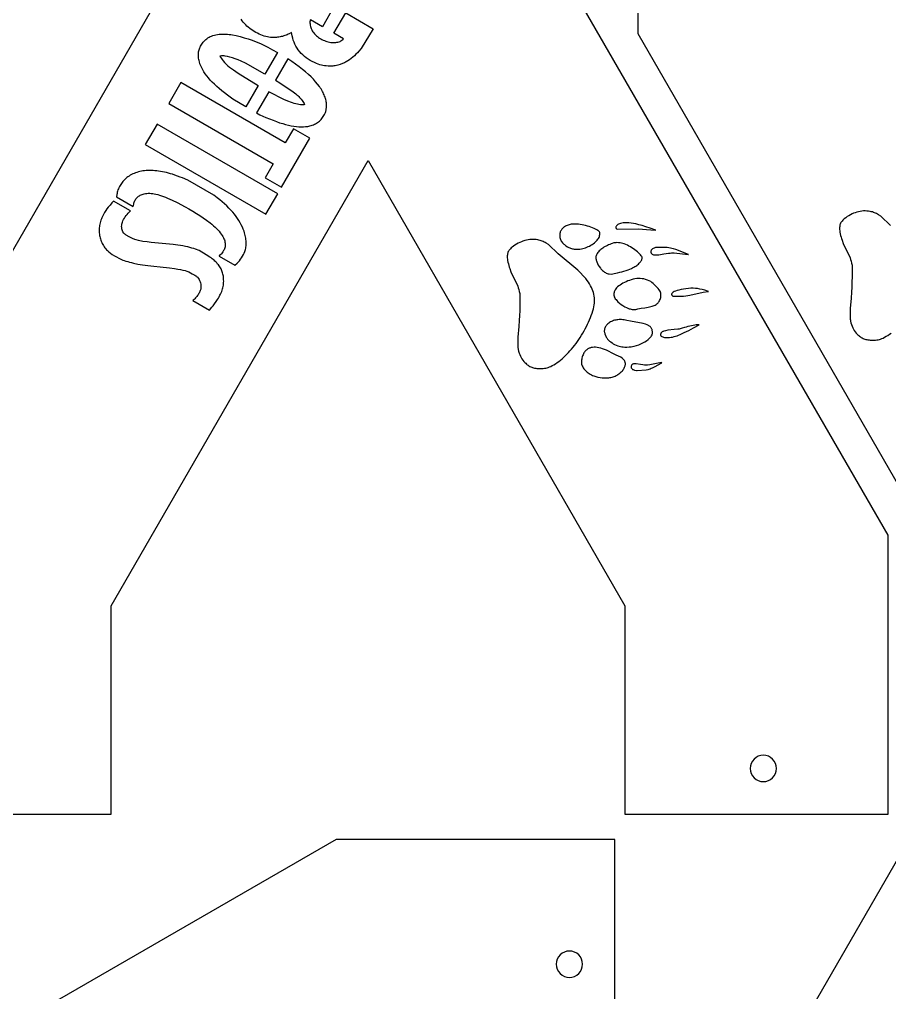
# Model space of a CAD drawing. Extents: x -11.6 to 11.5, y -11.6 to 11.6.
# Drawn here: x -2.21 to 4.4, y -3.67 to 3.73 of the extents above; entities that cross this region are included whole.
import ezdxf

# ---------------------------------------------------------------- set-up
doc = ezdxf.new("R2010")
doc.units = 0
doc.layers.add('LAYER_1', color=18, linetype='CONTINUOUS')

msp = doc.modelspace()

# ---------------------------------------------------------------- linework, layer by layer
at = {"layer": 'LAYER_1'}
for points in [[(0.438, 6.6561), (-1.5148, 10.0409), (-1.5148, 11.625), (-3.5148, 11.625), (-3.5148, 9.5053), (-0.7165, 4.655), (-3.5148, -0.1953), (-3.5148, -2.315), (-1.5148, -2.315), (-1.5148, -0.7309), (0.438, 2.6539), (2.3907, -0.7309), (2.3907, -2.315), (4.3907, -2.315), (4.3907, -0.1953), (1.5925, 4.655), (4.3907, 9.5053), (4.3907, 11.625), (2.3907, 11.625), (2.3907, 10.0409)], [(6.4419, 0.7703), (4.4892, 4.1551), (4.4892, 5.7392), (2.4892, 5.7392), (2.4892, 3.6195), (5.2874, -1.2308), (2.4892, -6.0812), (2.4892, -8.2008), (4.4892, -8.2008), (4.4892, -6.6167), (6.4419, -3.2319), (8.3947, -6.6167), (8.3947, -8.2008), (10.3947, -8.2008), (10.3947, -6.0812), (7.5964, -1.2308), (10.3947, 3.6195), (10.3947, 5.7392), (8.3947, 5.7392), (8.3947, 4.1551)], [(-0.3973, 3.2251), (-0.4906, 3.0634), (-0.5902, 3.1209), (-0.6304, 3.1509), (-0.653, 3.1682), (-0.6744, 3.1852), (-0.6944, 3.2019), (-0.7132, 3.2184), (-0.7307, 3.2348), (-0.747, 3.2509), (-0.762, 3.2669), (-0.7758, 3.2827), (-0.7885, 3.2983), (-0.7999, 3.3139), (-0.8102, 3.3294), (-0.8193, 3.3448), (-0.8274, 3.3602), (-0.8343, 3.3755), (-0.8401, 3.3908), (-0.8448, 3.4061), (-0.8471, 3.4151), (-0.8489, 3.4238), (-0.8504, 3.4325), (-0.8514, 3.4409), (-0.852, 3.4492), (-0.8522, 3.4574), (-0.8521, 3.4654), (-0.8515, 3.4733), (-0.8505, 3.481), (-0.849, 3.4886), (-0.8472, 3.4961), (-0.845, 3.5034), (-0.8424, 3.5106), (-0.8393, 3.5177), (-0.8359, 3.5246), (-0.832, 3.5314), (-0.8274, 3.5385), (-0.822, 3.5463), (-0.8164, 3.5538), (-0.8114, 3.56), (-0.8045, 3.5674), (-0.797, 3.5743), (-0.789, 3.5807), (-0.7805, 3.5866), (-0.7715, 3.592), (-0.762, 3.5968), (-0.7519, 3.6012), (-0.7414, 3.605), (-0.7304, 3.6082), (-0.719, 3.611), (-0.7071, 3.6131), (-0.6948, 3.6148), (-0.682, 3.6159), (-0.6688, 3.6164), (-0.6552, 3.6164), (-0.6412, 3.6159), (-0.6298, 3.615), (-0.6178, 3.6137), (-0.6051, 3.6119), (-0.5918, 3.6097), (-0.564, 3.6042), (-0.5347, 3.5972), (-0.5044, 3.5888), (-0.4737, 3.5793), (-0.4431, 3.5687), (-0.413, 3.5571), (-0.3798, 3.5436), (-0.3235, 3.5154), (-0.3062, 3.5065), (-0.2885, 3.4971), (-0.2521, 3.4766), (-0.3475, 3.3113), (-0.4932, 3.3956), (-0.5271, 3.4102), (-0.5505, 3.42), (-0.5729, 3.4284), (-0.594, 3.4355), (-0.6138, 3.4413), (-0.6321, 3.4456), (-0.6488, 3.4486), (-0.6565, 3.4495), (-0.6637, 3.4501), (-0.6705, 3.4502), (-0.6769, 3.4501), (-0.6884, 3.4493), (-0.6709, 3.4237), (-0.6629, 3.4125), (-0.6538, 3.4011), (-0.6449, 3.3908), (-0.6372, 3.3828), (-0.6281, 3.375), (-0.6152, 3.3649), (-0.6003, 3.3538), (-0.5851, 3.343), (-0.5494, 3.3183)], [(-0.3173, 3.1776), (-0.41, 3.0169), (-0.3853, 3.0026), (-0.339, 2.9827), (-0.3113, 2.971), (-0.2847, 2.9604), (-0.2592, 2.9509), (-0.2347, 2.9424), (-0.2113, 2.9349), (-0.1888, 2.9285), (-0.1672, 2.923), (-0.1465, 2.9186), (-0.1266, 2.9151), (-0.1074, 2.9126), (-0.0889, 2.9111), (-0.0711, 2.9106), (-0.0539, 2.911), (-0.0372, 2.9124), (-0.0211, 2.9146), (-0.0054, 2.9178), (0.0043, 2.9204), (0.0135, 2.9232), (0.0224, 2.9265), (0.0309, 2.9301), (0.039, 2.9341), (0.0467, 2.9385), (0.0541, 2.9433), (0.0612, 2.9485), (0.0679, 2.9541), (0.0743, 2.9601), (0.0803, 2.9666), (0.0861, 2.9735), (0.0916, 2.9808), (0.0967, 2.9886), (0.1017, 2.9969), (0.1063, 3.0056), (0.1132, 3.0201), (0.1156, 3.0262), (0.1175, 3.032), (0.119, 3.0379), (0.1201, 3.0441), (0.1216, 3.0588), (0.1221, 3.0671), (0.1221, 3.0755), (0.1217, 3.0839), (0.1209, 3.0924), (0.1197, 3.101), (0.1181, 3.1096), (0.1161, 3.1183), (0.1137, 3.1271), (0.1109, 3.1359), (0.1077, 3.1447), (0.1041, 3.1536), (0.1001, 3.1626), (0.0958, 3.1716), (0.091, 3.1806), (0.0858, 3.1897), (0.0803, 3.1988), (0.0744, 3.2079), (0.068, 3.2171), (0.0543, 3.2355), (0.039, 3.254), (0.0222, 3.2726), (0.0039, 3.2912), (-0.0158, 3.3098), (-0.037, 3.3285), (-0.0597, 3.3471), (-0.0854, 3.367), (-0.1131, 3.3872), (-0.1424, 3.4076), (-0.1728, 3.4278), (-0.2669, 3.2647), (-0.2335, 3.2454), (-0.1309, 3.1765), (-0.1124, 3.1619), (-0.1041, 3.1551), (-0.0964, 3.1483), (-0.0892, 3.1415), (-0.0825, 3.1346), (-0.0762, 3.1275), (-0.0703, 3.1201), (-0.0646, 3.1123), (-0.0591, 3.1042), (-0.0533, 3.0951), (-0.0491, 3.0884), (-0.0468, 3.0836), (-0.0464, 3.0819), (-0.0464, 3.0806), (-0.047, 3.0795), (-0.048, 3.0788), (-0.0516, 3.0781), (-0.0652, 3.0783), (-0.0763, 3.079), (-0.0877, 3.0804), (-0.0994, 3.0823), (-0.1116, 3.085), (-0.1242, 3.0884), (-0.1373, 3.0924), (-0.1512, 3.0972), (-0.1657, 3.1027), (-0.1989, 3.1158)], [(-0.1914, 2.7883), (-0.9853, 3.2467), (-1.0769, 3.0879), (-0.2831, 2.6296), (-0.3447, 2.5228), (-0.2206, 2.4511), (-0.0056, 2.8235), (-0.1297, 2.8952)], [(-0.2489, 2.402), (-1.1669, 2.932), (-1.2569, 2.7761), (-0.3389, 2.2461)], [(-1.4272, 2.4943), (-1.432, 2.4882), (-1.4375, 2.4805), (-1.443, 2.4723), (-1.4479, 2.4645), (-1.4526, 2.4563), (-1.4569, 2.4479), (-1.4607, 2.4394), (-1.4639, 2.4308), (-1.4667, 2.4222), (-1.469, 2.4135), (-1.4708, 2.4048), (-1.4721, 2.3961), (-1.4742, 2.3781), (-1.3479, 2.3052), (-1.3473, 2.3063), (-1.3461, 2.3115), (-1.344, 2.3226), (-1.3424, 2.33), (-1.3402, 2.337), (-1.3376, 2.3439), (-1.3345, 2.3504), (-1.3309, 2.3567), (-1.3269, 2.3626), (-1.3224, 2.3683), (-1.3175, 2.3736), (-1.3121, 2.3785), (-1.3064, 2.383), (-1.3004, 2.3872), (-1.294, 2.3909), (-1.2872, 2.3942), (-1.2801, 2.397), (-1.2728, 2.3994), (-1.2652, 2.4013), (-1.2547, 2.4032), (-1.2442, 2.4045), (-1.2334, 2.4052), (-1.2224, 2.4052), (-1.2111, 2.4047), (-1.1994, 2.4034), (-1.1873, 2.4015), (-1.1747, 2.399), (-1.1617, 2.3957), (-1.148, 2.3918), (-1.1337, 2.3871), (-1.1187, 2.3817), (-1.103, 2.3756), (-1.0866, 2.3688), (-1.0692, 2.3612), (-1.051, 2.3528), (-1.0132, 2.335), (-0.9529, 2.3027), (-0.9247, 2.2871), (-0.8951, 2.2699), (-0.8665, 2.2524), (-0.8412, 2.2362), (-0.7897, 2.2021), (-0.7634, 2.181), (-0.7495, 2.1696), (-0.7368, 2.1586), (-0.7252, 2.1479), (-0.7145, 2.1373), (-0.7047, 2.1268), (-0.6955, 2.1162), (-0.6869, 2.1054), (-0.6788, 2.0941), (-0.6727, 2.085), (-0.6673, 2.0761), (-0.6625, 2.0675), (-0.6584, 2.0591), (-0.655, 2.0509), (-0.6522, 2.0428), (-0.6501, 2.035), (-0.6487, 2.0273), (-0.6479, 2.0197), (-0.6477, 2.0123), (-0.6482, 2.0049), (-0.6493, 1.9977), (-0.6511, 1.9906), (-0.6535, 1.9835), (-0.6566, 1.9765), (-0.6603, 1.9695), (-0.6655, 1.9613), (-0.6715, 1.953), (-0.6775, 1.9458), (-0.6828, 1.9405), (-0.6911, 1.9333), (-0.6949, 1.9296), (-0.6955, 1.9285), (-0.5751, 1.859), (-0.5572, 1.8747), (-0.5488, 1.8828), (-0.5402, 1.8925), (-0.5317, 1.9034), (-0.5235, 1.9151), (-0.5158, 1.9272), (-0.5089, 1.9394), (-0.5032, 1.9512), (-0.4987, 1.9623), (-0.4962, 1.9703), (-0.4941, 1.9786), (-0.4924, 1.9873), (-0.4911, 1.9962), (-0.4901, 2.0054), (-0.4896, 2.0148), (-0.4894, 2.0245), (-0.4897, 2.0343), (-0.4903, 2.0443), (-0.4913, 2.0544), (-0.4926, 2.0646), (-0.4944, 2.0749), (-0.4965, 2.0852), (-0.4991, 2.0955), (-0.502, 2.1059), (-0.5052, 2.1162), (-0.5112, 2.1325), (-0.5181, 2.1487), (-0.5259, 2.165), (-0.5346, 2.1812), (-0.5442, 2.1973), (-0.5547, 2.2135), (-0.5661, 2.2296), (-0.5784, 2.2456), (-0.5917, 2.2616), (-0.6058, 2.2776), (-0.6208, 2.2934), (-0.6366, 2.3093), (-0.6534, 2.325), (-0.6711, 2.3407), (-0.6896, 2.3563), (-0.709, 2.3719), (-0.7342, 2.3916), (-0.9334, 2.5064), (-0.9725, 2.5222), (-0.9906, 2.5292), (-1.011, 2.5368), (-1.0313, 2.5439), (-1.0489, 2.5498), (-1.0646, 2.5545), (-1.0801, 2.5589), (-1.0953, 2.5628), (-1.1104, 2.5662), (-1.1253, 2.5693), (-1.14, 2.5719), (-1.1544, 2.5741), (-1.1686, 2.5759), (-1.1826, 2.5773), (-1.1964, 2.5782), (-1.2099, 2.5787), (-1.2232, 2.5789), (-1.2362, 2.5785), (-1.249, 2.5778), (-1.2615, 2.5767), (-1.2737, 2.5751), (-1.2856, 2.5731), (-1.2973, 2.5707), (-1.3087, 2.5679), (-1.3197, 2.5647), (-1.3305, 2.5611), (-1.341, 2.557), (-1.3511, 2.5526), (-1.3609, 2.5477), (-1.3704, 2.5425), (-1.3796, 2.5368), (-1.3884, 2.5307), (-1.3969, 2.5243), (-1.405, 2.5174), (-1.4128, 2.5101), (-1.4202, 2.5024)], [(-1.5478, 2.2878), (-1.5559, 2.2758), (-1.5668, 2.2584), (-1.5722, 2.2489), (-1.5773, 2.2393), (-1.582, 2.2297), (-1.5862, 2.22), (-1.5901, 2.2104), (-1.5935, 2.2006), (-1.5966, 2.1909), (-1.5992, 2.1812), (-1.6014, 2.1714), (-1.6033, 2.1617), (-1.6047, 2.152), (-1.6057, 2.1423), (-1.6064, 2.1327), (-1.6066, 2.1231), (-1.6065, 2.1136), (-1.6059, 2.1041), (-1.6049, 2.0947), (-1.6036, 2.0854), (-1.6019, 2.0762), (-1.5997, 2.0671), (-1.5972, 2.0582), (-1.5943, 2.0493), (-1.5909, 2.0406), (-1.5872, 2.032), (-1.5831, 2.0236), (-1.5786, 2.0153), (-1.5738, 2.0072), (-1.5685, 1.9993), (-1.5629, 1.9916), (-1.5568, 1.984), (-1.5504, 1.9767), (-1.5436, 1.9696), (-1.5338, 1.9608), (-1.5214, 1.9512), (-1.507, 1.9412), (-1.4912, 1.9311), (-1.4747, 1.9213), (-1.4581, 1.9123), (-1.442, 1.9044), (-1.4271, 1.8981), (-1.4154, 1.8937), (-1.403, 1.8896), (-1.3899, 1.8855), (-1.3761, 1.8817), (-1.3614, 1.878), (-1.346, 1.8744), (-1.3128, 1.8676), (-1.2761, 1.8614), (-1.2359, 1.8557), (-1.1919, 1.8505), (-1.1441, 1.8457), (-1.0724, 1.8391), (-1.0334, 1.8332), (-1.0086, 1.8293), (-0.9875, 1.8255), (-0.9694, 1.8216), (-0.9537, 1.8175), (-0.9395, 1.8128), (-0.9261, 1.8073), (-0.9127, 1.8009), (-0.8987, 1.7933), (-0.8795, 1.7822), (-0.8728, 1.7779), (-0.8675, 1.7741), (-0.8632, 1.7704), (-0.8594, 1.7665), (-0.8521, 1.7568), (-0.8473, 1.7491), (-0.8431, 1.7411), (-0.8396, 1.7328), (-0.8368, 1.7243), (-0.8347, 1.7156), (-0.8334, 1.7067), (-0.8328, 1.6979), (-0.833, 1.689), (-0.8337, 1.6833), (-0.8348, 1.6773), (-0.8364, 1.6713), (-0.8385, 1.6651), (-0.841, 1.6588), (-0.8439, 1.6525), (-0.8472, 1.6461), (-0.8509, 1.6397), (-0.855, 1.6334), (-0.8594, 1.6272), (-0.8641, 1.6211), (-0.869, 1.6151), (-0.8743, 1.6093), (-0.8798, 1.6037), (-0.8855, 1.5984), (-0.8914, 1.5934), (-0.8957, 1.5899), (-0.7691, 1.5168), (-0.7493, 1.5391), (-0.7399, 1.5507), (-0.7286, 1.5656), (-0.717, 1.5821), (-0.7065, 1.5981), (-0.6999, 1.6088), (-0.6938, 1.6193), (-0.6883, 1.6295), (-0.6833, 1.6395), (-0.6788, 1.6493), (-0.6749, 1.659), (-0.6714, 1.6686), (-0.6684, 1.6781), (-0.6659, 1.6876), (-0.6639, 1.6971), (-0.6623, 1.7066), (-0.6611, 1.7163), (-0.6604, 1.726), (-0.6601, 1.736), (-0.6602, 1.7461), (-0.6607, 1.7565), (-0.6615, 1.7656), (-0.6625, 1.7745), (-0.664, 1.7831), (-0.6657, 1.7914), (-0.6679, 1.7995), (-0.6704, 1.8074), (-0.6733, 1.8152), (-0.6766, 1.8228), (-0.6804, 1.8303), (-0.6846, 1.8378), (-0.6892, 1.8452), (-0.6943, 1.8527), (-0.7, 1.8602), (-0.7061, 1.8677), (-0.7127, 1.8754), (-0.7199, 1.8832), (-0.7266, 1.8902), (-0.7329, 1.8963), (-0.7393, 1.9019), (-0.7465, 1.9075), (-0.755, 1.9135), (-0.7653, 1.9204), (-0.7939, 1.9381), (-0.8465, 1.9703), (-0.8755, 1.981), (-0.8879, 1.9852), (-0.9018, 1.9894), (-0.9171, 1.9935), (-0.9336, 1.9975), (-0.9512, 2.0013), (-0.9698, 2.0049), (-0.9892, 2.0084), (-1.0094, 2.0116), (-1.043, 2.0166), (-1.2118, 2.031), (-1.2421, 2.0351), (-1.2737, 2.0401), (-1.3069, 2.0463), (-1.3266, 2.0508), (-1.3344, 2.053), (-1.3417, 2.0557), (-1.3492, 2.0589), (-1.3574, 2.0631), (-1.3788, 2.075), (-1.4002, 2.0874), (-1.4072, 2.0919), (-1.4125, 2.0958), (-1.4165, 2.0994), (-1.4197, 2.1032), (-1.4256, 2.1127), (-1.4291, 2.1198), (-1.4318, 2.1276), (-1.4339, 2.1358), (-1.4352, 2.1444), (-1.4358, 2.1532), (-1.4356, 2.162), (-1.4346, 2.1706), (-1.4328, 2.179), (-1.4301, 2.1871), (-1.4261, 2.1962), (-1.421, 2.206), (-1.415, 2.2161), (-1.4083, 2.2262), (-1.4012, 2.236), (-1.3938, 2.2452), (-1.3864, 2.2533), (-1.3689, 2.2712), (-1.4974, 2.3453), (-1.5018, 2.3411), (-1.5104, 2.3318), (-1.5241, 2.3161), (-1.5382, 2.2996)], [(1.896, 2.1002), (1.8953, 2.0951), (1.8949, 2.089), (1.8949, 2.0828), (1.8953, 2.077), (1.8964, 2.069), (1.898, 2.0615), (1.9002, 2.0545), (1.903, 2.0478), (1.9063, 2.0415), (1.9102, 2.0355), (1.9148, 2.0297), (1.9199, 2.0243), (1.925, 2.0195), (1.9303, 2.015), (1.9357, 2.0107), (1.9414, 2.0067), (1.9531, 1.9994), (1.9653, 1.9933), (1.9716, 1.9906), (1.978, 1.9882), (1.9844, 1.9861), (1.991, 1.9843), (1.9976, 1.9828), (2.0042, 1.9816), (2.0109, 1.9807), (2.0176, 1.9802), (2.0278, 1.9799), (2.0381, 1.9803), (2.0486, 1.9813), (2.0592, 1.9829), (2.0698, 1.9852), (2.0804, 1.988), (2.091, 1.9913), (2.1015, 1.9952), (2.1118, 1.9996), (2.1219, 2.0045), (2.1317, 2.0099), (2.1412, 2.0157), (2.1503, 2.0219), (2.159, 2.0285), (2.1672, 2.0356), (2.1749, 2.043), (2.1806, 2.0493), (2.1856, 2.0559), (2.1899, 2.0626), (2.1935, 2.0695), (2.1962, 2.0766), (2.1982, 2.0837), (2.1994, 2.0909), (2.1998, 2.0982), (2.1995, 2.1034), (2.1985, 2.108), (2.1966, 2.1121), (2.1937, 2.1159), (2.1895, 2.1197), (2.184, 2.1236), (2.1768, 2.1277), (2.168, 2.1323), (2.1563, 2.1378), (2.144, 2.143), (2.1313, 2.1478), (2.1181, 2.1522), (2.1048, 2.1563), (2.0913, 2.1599), (2.0778, 2.1631), (2.0645, 2.1658), (2.0513, 2.1681), (2.0384, 2.1698), (2.026, 2.171), (2.0141, 2.1717), (2.0029, 2.1717), (1.9925, 2.1713), (1.983, 2.1702), (1.9744, 2.1684), (1.9663, 2.1661), (1.9585, 2.1635), (1.9512, 2.1607), (1.9443, 2.1576), (1.9378, 2.1542), (1.9318, 2.1505), (1.9261, 2.1466), (1.921, 2.1424), (1.9162, 2.1379), (1.9119, 2.1332), (1.9081, 2.1283), (1.9047, 2.1232), (1.9018, 2.1178), (1.8994, 2.1121), (1.8975, 2.1063)], [(2.331, 2.1619), (2.3269, 2.1574), (2.3239, 2.1531), (2.3221, 2.1492), (2.3214, 2.1458), (2.3218, 2.1428), (2.3229, 2.1401), (2.3247, 2.1378), (2.3271, 2.136), (2.3328, 2.1327), (2.4917, 2.1341), (2.5886, 2.1264), (2.6266, 2.1238), (2.5823, 2.1391), (2.549, 2.1505), (2.5205, 2.1596), (2.496, 2.1668), (2.4747, 2.1723), (2.4557, 2.1762), (2.4381, 2.1788), (2.4211, 2.1802), (2.4037, 2.1807), (2.3895, 2.1806), (2.3772, 2.1799), (2.3666, 2.1787), (2.3575, 2.1768), (2.3496, 2.1743), (2.3428, 2.171), (2.3366, 2.1669)], [(1.4993, 1.9496), (1.498, 1.9439), (1.4969, 1.937), (1.4962, 1.9299), (1.4959, 1.9234), (1.4962, 1.9151), (1.4973, 1.9051), (1.499, 1.8939), (1.5013, 1.8818), (1.5042, 1.8693), (1.5074, 1.8568), (1.511, 1.8446), (1.5149, 1.8331), (1.5238, 1.8085), (1.5762, 1.6996), (1.5801, 1.687), (1.5839, 1.6735), (1.5874, 1.6591), (1.5907, 1.6439), (1.5906, 1.559), (1.5903, 1.5123), (1.5892, 1.4749), (1.5869, 1.4381), (1.5832, 1.3931), (1.5758, 1.3121), (1.5759, 1.2703), (1.5762, 1.2475), (1.5771, 1.2314), (1.578, 1.2247), (1.5791, 1.2182), (1.5826, 1.2039), (1.5864, 1.1907), (1.5908, 1.1784), (1.5957, 1.1669), (1.6011, 1.1561), (1.6072, 1.1459), (1.614, 1.1362), (1.6215, 1.1271), (1.6298, 1.1182), (1.636, 1.1124), (1.6421, 1.1069), (1.6484, 1.1019), (1.6547, 1.0974), (1.6612, 1.0932), (1.6678, 1.0895), (1.6746, 1.0862), (1.6816, 1.0833), (1.6888, 1.0807), (1.6962, 1.0785), (1.704, 1.0767), (1.712, 1.0753), (1.7203, 1.0741), (1.729, 1.0734), (1.7381, 1.0729), (1.7475, 1.0728), (1.7592, 1.073), (1.7699, 1.0736), (1.7799, 1.0747), (1.7894, 1.0764), (1.7985, 1.0786), (1.8075, 1.0813), (1.8167, 1.0848), (1.8262, 1.0889), (1.8383, 1.0949), (1.8506, 1.1017), (1.8628, 1.1092), (1.8752, 1.1175), (1.8875, 1.1265), (1.8999, 1.1362), (1.9122, 1.1465), (1.9245, 1.1574), (1.9368, 1.169), (1.9489, 1.181), (1.961, 1.1936), (1.9729, 1.2067), (1.9847, 1.2203), (1.9963, 1.2343), (2.0077, 1.2488), (2.0189, 1.2636), (2.0298, 1.2787), (2.0405, 1.2942), (2.0509, 1.31), (2.061, 1.326), (2.0708, 1.3423), (2.0802, 1.3587), (2.0893, 1.3754), (2.098, 1.3922), (2.1063, 1.409), (2.1141, 1.426), (2.1215, 1.443), (2.1284, 1.4601), (2.1347, 1.4771), (2.1406, 1.4942), (2.1459, 1.5111), (2.1507, 1.528), (2.1541, 1.542), (2.1566, 1.556), (2.1583, 1.5698), (2.1592, 1.5835), (2.1592, 1.5971), (2.1585, 1.6105), (2.1568, 1.6239), (2.1544, 1.6372), (2.1511, 1.6504), (2.147, 1.6635), (2.142, 1.6766), (2.1362, 1.6897), (2.1295, 1.7027), (2.122, 1.7157), (2.1137, 1.7286), (2.1045, 1.7416), (2.0923, 1.7579), (2.0314, 1.8206), (1.8826, 1.9447), (1.8085, 2.0164), (1.7927, 2.026), (1.7849, 2.0305), (1.7771, 2.0347), (1.7693, 2.0384), (1.7614, 2.0417), (1.7534, 2.0446), (1.7453, 2.0472), (1.7369, 2.0495), (1.7282, 2.0515), (1.7163, 2.0535), (1.7041, 2.0547), (1.6917, 2.0552), (1.6792, 2.0548), (1.6665, 2.0538), (1.6538, 2.0519), (1.641, 2.0494), (1.6283, 2.0461), (1.6156, 2.0421), (1.603, 2.0374), (1.5906, 2.032), (1.5783, 2.026), (1.5663, 2.0192), (1.5546, 2.0119), (1.5432, 2.0039), (1.5322, 1.9953), (1.5256, 1.9896), (1.5198, 1.984), (1.5147, 1.9785), (1.5104, 1.973), (1.5067, 1.9674), (1.5037, 1.9617), (1.5012, 1.9558)], [(2.1768, 1.9428), (2.1737, 1.9367), (2.1714, 1.9308), (2.17, 1.9251), (2.1695, 1.92), (2.1697, 1.9146), (2.1703, 1.909), (2.1714, 1.9032), (2.1727, 1.8972), (2.1745, 1.8911), (2.1766, 1.8849), (2.1817, 1.8725), (2.1881, 1.8601), (2.1955, 1.848), (2.2039, 1.8366), (2.2084, 1.8312), (2.2131, 1.826), (2.2205, 1.8186), (2.2277, 1.8122), (2.2348, 1.8068), (2.2419, 1.8023), (2.2489, 1.7987), (2.2561, 1.796), (2.2635, 1.7941), (2.2711, 1.7929), (2.2847, 1.7915), (2.3202, 1.798), (2.3353, 1.801), (2.3511, 1.8047), (2.3673, 1.809), (2.3834, 1.8136), (2.3991, 1.8186), (2.414, 1.8237), (2.4276, 1.8289), (2.4397, 1.834), (2.4487, 1.8383), (2.4573, 1.8428), (2.4655, 1.8475), (2.4733, 1.8524), (2.4805, 1.8574), (2.4872, 1.8625), (2.4934, 1.8677), (2.4991, 1.873), (2.5042, 1.8783), (2.5086, 1.8836), (2.5125, 1.8889), (2.5157, 1.8942), (2.5182, 1.8995), (2.52, 1.9047), (2.5211, 1.9097), (2.5215, 1.9147), (2.5213, 1.917), (2.5207, 1.9195), (2.5181, 1.925), (2.5141, 1.9311), (2.5087, 1.9378), (2.5021, 1.9449), (2.4943, 1.9523), (2.4856, 1.9599), (2.4761, 1.9676), (2.4658, 1.9753), (2.455, 1.9829), (2.4438, 1.9903), (2.4323, 1.9974), (2.4206, 2.0041), (2.4089, 2.0102), (2.3973, 2.0157), (2.386, 2.0204), (2.375, 2.0244), (2.3649, 2.027), (2.3541, 2.0286), (2.3412, 2.0296), (2.3274, 2.03), (2.322, 2.0299), (2.317, 2.0294), (2.3121, 2.0287), (2.3069, 2.0275), (2.2943, 2.0239), (2.2848, 2.0207), (2.2753, 2.0171), (2.266, 2.0132), (2.2569, 2.009), (2.248, 2.0045), (2.2395, 1.9997), (2.2312, 1.9946), (2.2232, 1.9894), (2.2157, 1.984), (2.2086, 1.9784), (2.2019, 1.9726), (2.1957, 1.9668), (2.1901, 1.9608), (2.185, 1.9548), (2.1806, 1.9488)], [(2.5898, 1.9706), (2.5883, 1.9661), (2.5875, 1.9623), (2.5885, 1.9575), (2.5909, 1.9506), (2.5928, 1.9469), (2.5954, 1.9439), (2.5987, 1.9414), (2.6028, 1.9395), (2.6078, 1.9381), (2.614, 1.9372), (2.6214, 1.9366), (2.6302, 1.9365), (2.6494, 1.9365), (2.6874, 1.9441), (2.7047, 1.9472), (2.7207, 1.9496), (2.7346, 1.9511), (2.7457, 1.9515), (2.7659, 1.9515), (2.8723, 1.9393), (2.8736, 1.9407), (2.7786, 1.9779), (2.7595, 1.9835), (2.7482, 1.9865), (2.7367, 1.989), (2.7249, 1.991), (2.7127, 1.9926), (2.7002, 1.9936), (2.6871, 1.9942), (2.6734, 1.9944), (2.6591, 1.9941), (2.6241, 1.9928), (2.6128, 1.9886), (2.6044, 1.9849), (2.6008, 1.9829), (2.5977, 1.9807), (2.5951, 1.9784), (2.5929, 1.976), (2.5911, 1.9734)], [(2.3113, 1.6624), (2.3093, 1.657), (2.3077, 1.6507), (2.3067, 1.6441), (2.3063, 1.6377), (2.3066, 1.6306), (2.3078, 1.6239), (2.3099, 1.6173), (2.313, 1.6107), (2.3173, 1.604), (2.3227, 1.5968), (2.3295, 1.5891), (2.3378, 1.5806), (2.3494, 1.5699), (2.3619, 1.56), (2.375, 1.551), (2.3887, 1.543), (2.4026, 1.536), (2.4167, 1.5303), (2.4237, 1.5279), (2.4307, 1.5259), (2.4376, 1.5242), (2.4444, 1.5228), (2.4533, 1.5217), (2.4576, 1.5215), (2.4621, 1.5217), (2.4727, 1.523), (2.4875, 1.5257), (2.5149, 1.5307), (2.5418, 1.5351), (2.567, 1.5393), (2.578, 1.5415), (2.5882, 1.544), (2.5975, 1.5466), (2.6059, 1.5494), (2.6136, 1.5526), (2.6206, 1.5559), (2.627, 1.5596), (2.6327, 1.5637), (2.6379, 1.5681), (2.6427, 1.5729), (2.647, 1.5781), (2.6509, 1.5838), (2.6546, 1.59), (2.658, 1.5967), (2.6613, 1.6046), (2.6633, 1.6119), (2.6643, 1.62), (2.6646, 1.6301), (2.6644, 1.6408), (2.6639, 1.6449), (2.6632, 1.6485), (2.6621, 1.652), (2.6605, 1.6556), (2.6558, 1.6643), (2.6504, 1.6722), (2.6429, 1.6815), (2.634, 1.6915), (2.6242, 1.7018), (2.614, 1.7116), (2.604, 1.7206), (2.5948, 1.728), (2.5869, 1.7334), (2.5744, 1.74), (2.5614, 1.7456), (2.5479, 1.7503), (2.5342, 1.7538), (2.5204, 1.7562), (2.5067, 1.7575), (2.4999, 1.7577), (2.4933, 1.7576), (2.4867, 1.7572), (2.4803, 1.7565), (2.4663, 1.7542), (2.4524, 1.7513), (2.4386, 1.7476), (2.4251, 1.7434), (2.4119, 1.7386), (2.3991, 1.7333), (2.3867, 1.7275), (2.375, 1.7213), (2.3638, 1.7148), (2.3535, 1.7079), (2.3439, 1.7007), (2.3352, 1.6933), (2.3275, 1.6857), (2.3209, 1.678), (2.3155, 1.6702)], [(2.7514, 1.6483), (2.7487, 1.6454), (2.7465, 1.6424), (2.745, 1.6396), (2.7444, 1.6375), (2.7448, 1.6355), (2.746, 1.6331), (2.7476, 1.6307), (2.7496, 1.6285), (2.7549, 1.6238), (2.7874, 1.6228), (2.8036, 1.6226), (2.8199, 1.6231), (2.8362, 1.6243), (2.8524, 1.6261), (2.885, 1.6303), (2.9863, 1.6524), (3.0241, 1.658), (3.0257, 1.6597), (2.9978, 1.6678), (2.9782, 1.6732), (2.9601, 1.6773), (2.9429, 1.6803), (2.9262, 1.6822), (2.9095, 1.683), (2.8922, 1.6828), (2.8739, 1.6815), (2.8541, 1.6793), (2.8348, 1.6765), (2.8173, 1.6734), (2.8016, 1.67), (2.7878, 1.6662), (2.7759, 1.6622), (2.7658, 1.6579), (2.7576, 1.6532), (2.7543, 1.6508)], [(2.2363, 1.3747), (2.234, 1.3651), (2.2329, 1.3588), (2.2332, 1.3551), (2.2341, 1.35), (2.2375, 1.3373), (2.2423, 1.3239), (2.2448, 1.3178), (2.2473, 1.3126), (2.2521, 1.3052), (2.2582, 1.2974), (2.2655, 1.2897), (2.2738, 1.282), (2.2829, 1.2747), (2.2925, 1.2679), (2.3024, 1.2617), (2.3124, 1.2564), (2.3245, 1.2509), (2.3355, 1.2464), (2.3459, 1.2429), (2.3562, 1.2402), (2.3668, 1.2384), (2.3782, 1.2372), (2.3908, 1.2365), (2.405, 1.2364), (2.4228, 1.2367), (2.4369, 1.2376), (2.4492, 1.2394), (2.4618, 1.2423), (2.479, 1.2472), (2.4956, 1.253), (2.5115, 1.2597), (2.5268, 1.2673), (2.5411, 1.2755), (2.5546, 1.2845), (2.567, 1.2941), (2.5728, 1.2991), (2.5782, 1.3043), (2.5846, 1.3109), (2.5897, 1.3169), (2.5937, 1.3226), (2.5965, 1.3282), (2.5985, 1.3339), (2.5995, 1.34), (2.5998, 1.3466), (2.5993, 1.3541), (2.5987, 1.3592), (2.5977, 1.3641), (2.5964, 1.3688), (2.5948, 1.3732), (2.5928, 1.3774), (2.5905, 1.3814), (2.5878, 1.3851), (2.5847, 1.3887), (2.5813, 1.392), (2.5775, 1.3951), (2.5734, 1.398), (2.5689, 1.4007), (2.5639, 1.4033), (2.5586, 1.4056), (2.5469, 1.4097), (2.5304, 1.4147), (2.4341, 1.432), (2.4063, 1.4385), (2.3957, 1.4408), (2.3854, 1.4426), (2.3754, 1.4439), (2.3656, 1.4447), (2.356, 1.445), (2.3467, 1.4449), (2.3377, 1.4443), (2.3289, 1.4432), (2.3203, 1.4417), (2.312, 1.4396), (2.3039, 1.4371), (2.2961, 1.4342), (2.2885, 1.4307), (2.2811, 1.4268), (2.274, 1.4224), (2.2671, 1.4175), (2.2614, 1.4129), (2.2563, 1.4081), (2.2516, 1.403), (2.2475, 1.3976), (2.2438, 1.3921), (2.2407, 1.3864), (2.2382, 1.3806)], [(2.6665, 1.3441), (2.6643, 1.341), (2.6625, 1.3375), (2.6613, 1.3339), (2.6608, 1.3308), (2.661, 1.3284), (2.6616, 1.3262), (2.6625, 1.324), (2.6637, 1.322), (2.6653, 1.3201), (2.6672, 1.3184), (2.6719, 1.3153), (2.6777, 1.3127), (2.6845, 1.3107), (2.6923, 1.3093), (2.7009, 1.3084), (2.7102, 1.3081), (2.7201, 1.3084), (2.7306, 1.3092), (2.7415, 1.3106), (2.7528, 1.3126), (2.7642, 1.3153), (2.7759, 1.3185), (2.7875, 1.3223), (2.7984, 1.3265), (2.8111, 1.3318), (2.8254, 1.3382), (2.841, 1.3456), (2.8754, 1.3628), (2.9125, 1.3825), (2.9552, 1.4058), (2.9416, 1.4051), (2.932, 1.4043), (2.921, 1.4029), (2.9089, 1.4008), (2.8961, 1.3982), (2.8829, 1.3952), (2.8697, 1.3918), (2.8567, 1.3881), (2.8445, 1.3842), (2.8269, 1.3786), (2.819, 1.3766), (2.811, 1.3748), (2.8023, 1.3733), (2.7923, 1.3719), (2.7659, 1.369), (2.7178, 1.3641), (2.7001, 1.3599), (2.6866, 1.3565), (2.6817, 1.3549), (2.6778, 1.3533), (2.6745, 1.3515), (2.6717, 1.3495)], [(2.0606, 1.1353), (2.0599, 1.1295), (2.0596, 1.1234), (2.0595, 1.1177), (2.0598, 1.1133), (2.0612, 1.1063), (2.0632, 1.0993), (2.066, 1.0923), (2.0696, 1.0854), (2.0737, 1.0785), (2.0785, 1.0717), (2.084, 1.065), (2.0899, 1.0585), (2.0964, 1.0522), (2.1035, 1.0461), (2.111, 1.0403), (2.1189, 1.0348), (2.1272, 1.0296), (2.136, 1.0248), (2.145, 1.0203), (2.1544, 1.0163), (2.1613, 1.0138), (2.1686, 1.0115), (2.1763, 1.0094), (2.1844, 1.0075), (2.2011, 1.0046), (2.2184, 1.0026), (2.2359, 1.0017), (2.253, 1.0019), (2.2612, 1.0024), (2.2693, 1.0031), (2.277, 1.0042), (2.2844, 1.0056), (2.2923, 1.0075), (2.3002, 1.0099), (2.308, 1.0127), (2.3157, 1.016), (2.3232, 1.0196), (2.3306, 1.0236), (2.3377, 1.0279), (2.3446, 1.0325), (2.3512, 1.0374), (2.3574, 1.0425), (2.3632, 1.0478), (2.3686, 1.0533), (2.3735, 1.059), (2.3779, 1.0648), (2.3818, 1.0707), (2.385, 1.0767), (2.3877, 1.0825), (2.3899, 1.088), (2.3916, 1.0933), (2.3929, 1.0984), (2.3937, 1.1034), (2.3941, 1.1081), (2.394, 1.1127), (2.3934, 1.1172), (2.3923, 1.1215), (2.3907, 1.1257), (2.3887, 1.1299), (2.3861, 1.1339), (2.3831, 1.1378), (2.3796, 1.1417), (2.3756, 1.1455), (2.3711, 1.1493), (2.3582, 1.1597), (2.324, 1.1757), (2.2927, 1.1907), (2.2657, 1.2042), (2.2504, 1.2118), (2.2354, 1.2183), (2.2209, 1.2237), (2.2068, 1.228), (2.1932, 1.2313), (2.1802, 1.2335), (2.1676, 1.2346), (2.1556, 1.2347), (2.1442, 1.2337), (2.1334, 1.2316), (2.1282, 1.2302), (2.1232, 1.2285), (2.1183, 1.2265), (2.1137, 1.2243), (2.1091, 1.2218), (2.1048, 1.219), (2.1007, 1.216), (2.0967, 1.2127), (2.0929, 1.2091), (2.0893, 1.2053), (2.0859, 1.2012), (2.0827, 1.1969), (2.079, 1.1911), (2.0755, 1.1844), (2.0722, 1.1771), (2.0691, 1.1692), (2.0664, 1.161), (2.064, 1.1525), (2.0621, 1.1439)], [(2.4442, 1.102), (2.4413, 1.0986), (2.4394, 1.0949), (2.4383, 1.0907), (2.4379, 1.0857), (2.4383, 1.0805), (2.4387, 1.0784), (2.4395, 1.0764), (2.4418, 1.0729), (2.4456, 1.0693), (2.4493, 1.0666), (2.4538, 1.0643), (2.4584, 1.0624), (2.4627, 1.0613), (2.4785, 1.0589), (2.4848, 1.0579), (2.5532, 1.0627), (2.5671, 1.0662), (2.5743, 1.0683), (2.5822, 1.071), (2.5907, 1.0744), (2.5999, 1.0784), (2.6203, 1.0884), (2.6437, 1.1012), (2.671, 1.1166), (2.6692, 1.1184), (2.581, 1.1008), (2.562, 1.0992), (2.5515, 1.0988), (2.5397, 1.0992), (2.526, 1.1006), (2.5097, 1.1029), (2.4763, 1.1082), (2.4633, 1.1082), (2.4566, 1.1079), (2.4517, 1.1069), (2.4497, 1.1061), (2.4478, 1.105)], [(-6.6561, -6.4616), (-10.0409, -8.4144), (-11.625, -8.4144), (-11.625, -10.4144), (-9.5053, -10.4144), (-4.655, -7.6161), (0.1953, -10.4144), (2.315, -10.4144), (2.315, -8.4144), (0.7309, -8.4144), (-2.6539, -6.4616), (0.7309, -4.5089), (2.315, -4.5089), (2.315, -2.5089), (0.1953, -2.5089), (-4.655, -5.3071), (-9.5053, -2.5089), (-11.625, -2.5089), (-11.625, -4.5089), (-10.0409, -4.5089)]]:
    msp.add_lwpolyline(points, close=True, dxfattribs=at)
for points in [[(0.1808, 3.8282), (0.0908, 3.6724), (-0.0008, 3.7252), (-0.0019, 3.723), (-0.003, 3.7178), (-0.0039, 3.7085), (-0.0039, 3.702), (-0.0032, 3.6935), (-0.0019, 3.6841), (-0.0002, 3.6748), (0.0021, 3.666), (0.0051, 3.6574), (0.0089, 3.649), (0.0134, 3.6408), (0.0186, 3.6329), (0.0244, 3.6252), (0.0307, 3.6178), (0.0375, 3.6107), (0.0449, 3.6039), (0.0526, 3.5975), (0.0608, 3.5914), (0.0693, 3.5856), (0.0781, 3.5802), (0.0871, 3.5753), (0.0964, 3.5707), (0.1058, 3.5666), (0.1154, 3.563), (0.1251, 3.5598), (0.1348, 3.5571), (0.1445, 3.5549), (0.1542, 3.5532), (0.1637, 3.5521), (0.1732, 3.5515), (0.1824, 3.5515), (0.1915, 3.5522), (0.2003, 3.5534), (0.2088, 3.5552), (0.2169, 3.5577), (0.2246, 3.5609), (0.2319, 3.5648), (0.2388, 3.5693), (0.2451, 3.5746), (0.2508, 3.58), (0.1763, 3.623), (0.2691, 3.7773), (0.4768, 3.6573), (0.3863, 3.5075), (0.3672, 3.4851), (0.3571, 3.4739), (0.3459, 3.4625), (0.3339, 3.4512), (0.3214, 3.4403), (0.3086, 3.4299), (0.2959, 3.4203), (0.2836, 3.4119), (0.2719, 3.4048), (0.266, 3.4017), (0.2593, 3.3985), (0.2436, 3.392), (0.2262, 3.3859), (0.2085, 3.3807), (0.1873, 3.3755), (0.1783, 3.3739), (0.17, 3.3727), (0.1618, 3.3721), (0.1534, 3.3719), (0.1342, 3.3727), (0.1198, 3.3738), (0.1067, 3.3754), (0.0944, 3.3775), (0.0825, 3.3801), (0.0705, 3.3835), (0.0581, 3.3877), (0.0448, 3.3928), (0.0303, 3.399), (0.0135, 3.4068), (-0.0025, 3.4154), (-0.0178, 3.4248), (-0.0323, 3.4349), (-0.046, 3.4457), (-0.0589, 3.4572), (-0.071, 3.4693), (-0.0823, 3.4821), (-0.0926, 3.4954), (-0.1021, 3.5093), (-0.1106, 3.5237), (-0.1182, 3.5386), (-0.1248, 3.554), (-0.1305, 3.5699), (-0.1351, 3.5862), (-0.1387, 3.6029), (-0.1434, 3.6288), (-0.1619, 3.6189), (-0.1697, 3.6149), (-0.1778, 3.6112), (-0.1862, 3.6078), (-0.1949, 3.6046), (-0.2038, 3.6017), (-0.213, 3.599), (-0.2222, 3.5967), (-0.2315, 3.5946), (-0.2409, 3.5929), (-0.2503, 3.5915), (-0.2596, 3.5904), (-0.2688, 3.5896), (-0.2779, 3.5892), (-0.2868, 3.5892), (-0.2955, 3.5895), (-0.3039, 3.5902), (-0.3156, 3.5918), (-0.3276, 3.5942), (-0.3399, 3.5973), (-0.3524, 3.601), (-0.365, 3.6054), (-0.3776, 3.6104), (-0.3903, 3.6159), (-0.4029, 3.622), (-0.4153, 3.6286), (-0.4275, 3.6356), (-0.4394, 3.6431), (-0.451, 3.651), (-0.4622, 3.6593), (-0.4728, 3.6678), (-0.483, 3.6767), (-0.4925, 3.6859), (-0.5016, 3.6957), (-0.5107, 3.7064), (-0.5195, 3.7179), (-0.5278, 3.7297)], [(4.409, 2.1607), (4.335, 2.2324), (4.3192, 2.2419), (4.3113, 2.2465), (4.3035, 2.2506), (4.2957, 2.2543), (4.2879, 2.2576), (4.2799, 2.2606), (4.2717, 2.2632), (4.2633, 2.2654), (4.2546, 2.2674), (4.2427, 2.2695), (4.2305, 2.2707), (4.2181, 2.2711), (4.2056, 2.2708), (4.1929, 2.2697), (4.1802, 2.2679), (4.1675, 2.2653), (4.1547, 2.262), (4.142, 2.258), (4.1295, 2.2534), (4.117, 2.248), (4.1048, 2.2419), (4.0928, 2.2352), (4.0811, 2.2278), (4.0697, 2.2199), (4.0586, 2.2112), (4.052, 2.2055), (4.0462, 2.2), (4.0412, 2.1944), (4.0368, 2.1889), (4.0332, 2.1833), (4.0301, 2.1776), (4.0276, 2.1717), (4.0257, 2.1656), (4.0244, 2.1598), (4.0234, 2.153), (4.0226, 2.1459), (4.0223, 2.1394), (4.0226, 2.131), (4.0237, 2.121), (4.0254, 2.1098), (4.0278, 2.0978), (4.0306, 2.0853), (4.0339, 2.0727), (4.0375, 2.0605), (4.0413, 2.0491), (4.0502, 2.0245), (4.1027, 1.9156), (4.1066, 1.9029), (4.1103, 1.8895), (4.1138, 1.8751), (4.1171, 1.8599), (4.117, 1.775), (4.1167, 1.7282), (4.1156, 1.6908), (4.1134, 1.6541), (4.1096, 1.6091), (4.1023, 1.5281), (4.1024, 1.4863), (4.1026, 1.4635), (4.1036, 1.4474), (4.1044, 1.4407), (4.1056, 1.4342), (4.109, 1.4198), (4.1129, 1.4067), (4.1172, 1.3944), (4.1221, 1.3829), (4.1276, 1.3721), (4.1337, 1.3619), (4.1405, 1.3522), (4.148, 1.343), (4.1563, 1.3342), (4.1624, 1.3283), (4.1686, 1.3229), (4.1748, 1.3179), (4.1812, 1.3133), (4.1877, 1.3092), (4.1943, 1.3055), (4.2011, 1.3022), (4.208, 1.2992), (4.2152, 1.2967), (4.2227, 1.2945), (4.2304, 1.2927), (4.2384, 1.2912), (4.2468, 1.2901), (4.2554, 1.2893), (4.2645, 1.2889), (4.2739, 1.2887), (4.2857, 1.2889), (4.2964, 1.2896), (4.3064, 1.2907), (4.3158, 1.2923), (4.3249, 1.2945), (4.334, 1.2973), (4.3432, 1.3008), (4.3527, 1.3049), (4.3648, 1.3109), (4.377, 1.3177), (4.3893, 1.3252), (4.4016, 1.3335), (4.414, 1.3425)]]:
    msp.add_lwpolyline(points, dxfattribs=at)
for points in [[(3.5426, -1.9684, 0.414214), (3.4426, -1.8684, 0.414214), (3.3426, -1.9684, 0.414214), (3.4426, -2.0684, 0.414214)], [(1.9684, -3.357, 0.414214), (1.8684, -3.457, 0.414214), (1.9684, -3.557, 0.414214), (2.0684, -3.457, 0.414214)]]:
    msp.add_lwpolyline(points, format="xyb", close=True, dxfattribs=at)

doc.saveas('drawing.dxf')
